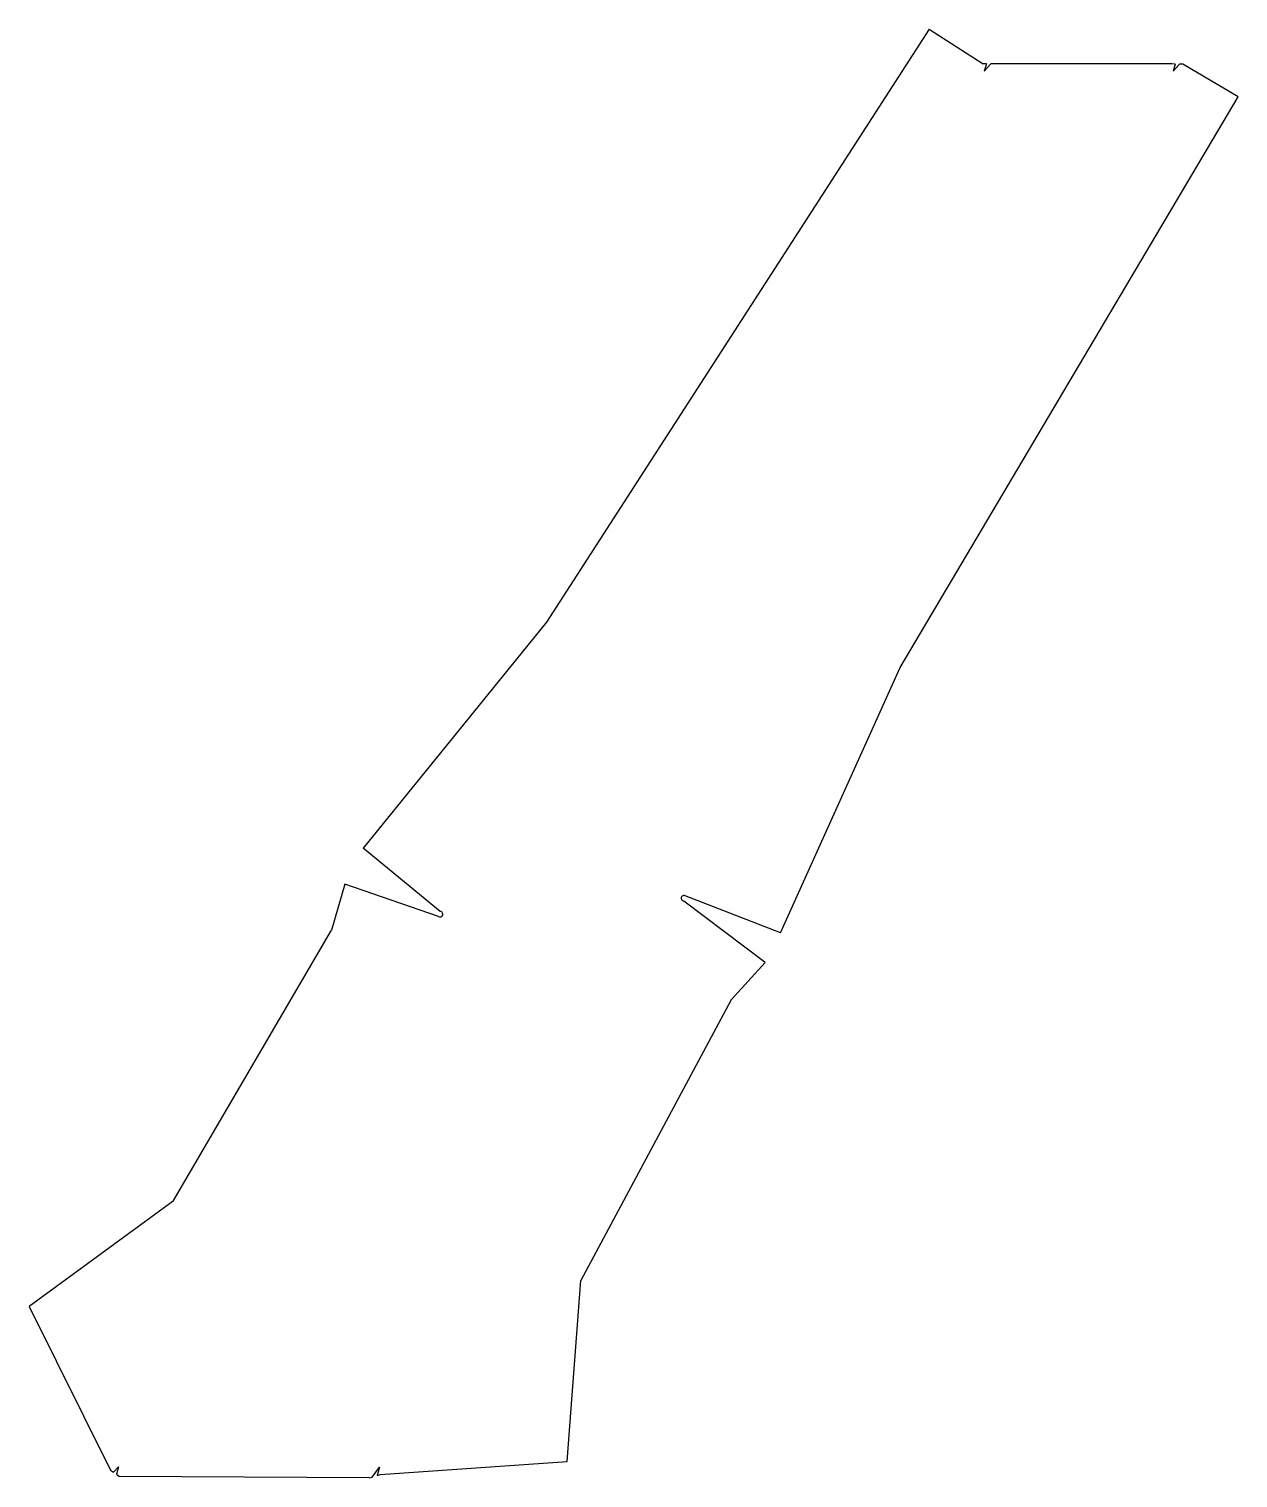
# Model space of a CAD drawing. Extents: x -6655 to -5317, y -1715 to -111.
import ezdxf

# ---------------------------------------------------------------- set-up
doc = ezdxf.new("R2010")
doc.units = 0
doc.layers.get('0').update_dxf_attribs({"linetype": 'CONTINUOUS'})

msp = doc.modelspace()

# ---------------------------------------------------------------- linework, layer by layer
for p, q in [((-5659, -111.3), (-6082.4, -767.6)), ((-5659, -111.3), (-5599.3, -149.8)), ((-5595.6, -149.8), (-5599.3, -149.8)), ((-5595.6, -149.8), (-5598.3, -157.8)), ((-5598.3, -157.8), (-5590.9, -149.9)), ((-5587.1, -150), (-5590.9, -149.9)), ((-5390.6, -150), (-5587.1, -150)), ((-5386.9, -150.1), (-5390.6, -150)), ((-5386.9, -150.1), (-5389.1, -158)), ((-5389.1, -158), (-5382.3, -150.2)), ((-5378.6, -150.2), (-5382.3, -150.2)), ((-5317.5, -186.4), (-5378.6, -150.2)), ((-5691.3, -817.8), (-5317.5, -186.4)), ((-6082.4, -767.6), (-6285.2, -1017.6)), ((-5823.6, -1111.5), (-5691.3, -817.8)), ((-6200.1, -1087.7), (-6285.2, -1017.6)), ((-6305.5, -1057.6), (-6320.4, -1108.5)), ((-6201.7, -1093.2), (-6305.5, -1057.6)), ((-5823.6, -1111.5), (-5928.9, -1070.4)), ((-5840.5, -1144.1), (-5930.4, -1076.1)), ((-6495.3, -1408.2), (-6320.4, -1108.5)), ((-5878.1, -1185.3), (-5840.5, -1144.1)), ((-5878.1, -1185.3), (-6044.3, -1495.9)), ((-6495.3, -1408.2), (-6654.8, -1524.7)), ((-6059.4, -1696.1), (-6044.3, -1495.9)), ((-6654.8, -1524.7), (-6564.8, -1705.7)), ((-6266.4, -1710.7), (-6059.4, -1696.1)), ((-6564.8, -1705.7), (-6561.5, -1708.1)), ((-6561.5, -1708.1), (-6555.8, -1702.3)), ((-6555.8, -1702.3), (-6558.2, -1710.4)), ((-6558.2, -1710.4), (-6554.9, -1712.7)), ((-6278.5, -1714.5), (-6554.9, -1712.7)), ((-6278.5, -1714.5), (-6275.2, -1713.5)), ((-6275.2, -1713.5), (-6267.2, -1702.7)), ((-6267.2, -1702.7), (-6269.7, -1711.7)), ((-6269.7, -1711.7), (-6266.4, -1710.7))]:
    msp.add_line(p, q)
for centre, start, end in [((-5930.4, -1073.1), 61.8576, 270), ((-6200.1, -1090.7), 237.1743, 90)]:
    msp.add_arc(centre, 3, start, end)

doc.saveas('drawing.dxf')
